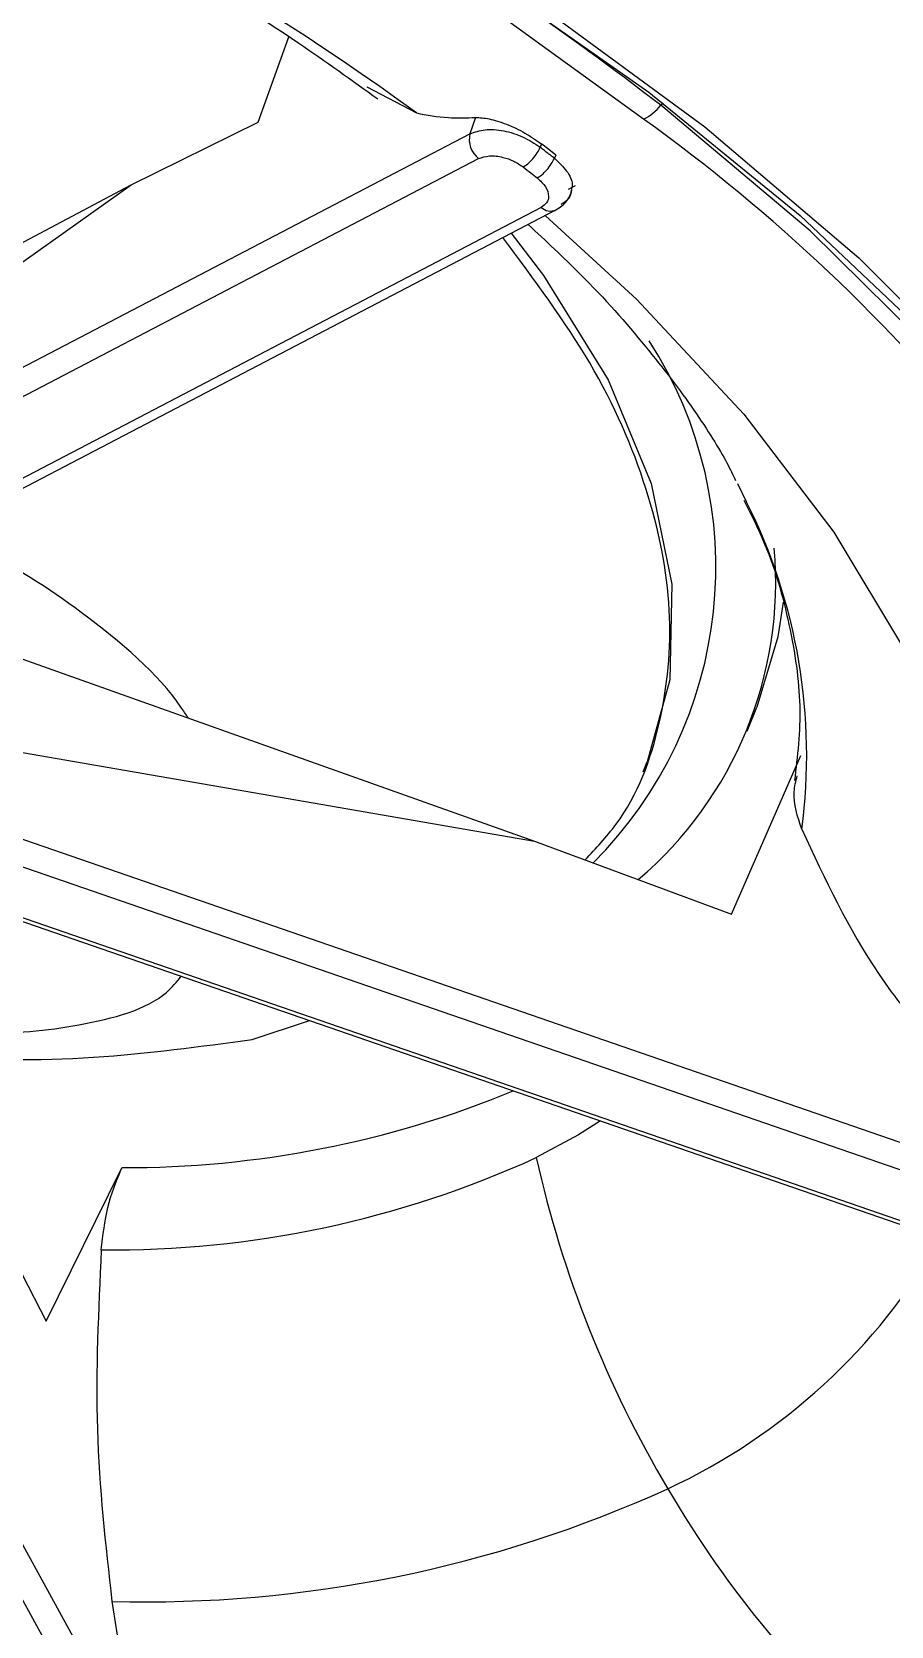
# Model space of a CAD drawing. Extents: x 0 to 84, y -21 to 126.
# Drawn here: x 28.902 to 29.427, y 60.711 to 61.684 of the extents above; entities that cross this region are included whole.
import ezdxf

# ---------------------------------------------------------------- set-up
doc = ezdxf.new("R2010")
doc.units = 0
doc.header["$MEASUREMENT"] = 0
doc.layers.add('1', color=4, linetype='Continuous')

# ---------------------------------------------------------------- blocks, each defined once
blk = doc.blocks.new('PRODIGY')
at = {"layer": '1', "color": 3, "linetype": 'Continuous', "lineweight": 25}
for p, q in [((29.04044, 61.62869), (29.05928, 61.68075)), ((29.10684, 61.65029), (29.13711, 61.63433)), ((29.28751, 61.64048), (29.28628, 61.63902)), ((28.96303, 61.59046), (29.04044, 61.62869)), ((29.17324, 61.6316), (29.16979, 61.62166)), ((28.68892, 61.37061), (29.16979, 61.62166)), ((29.21268, 61.61338), (29.21356, 61.61537)), ((29.21789, 61.61201), (29.21356, 61.61537)), ((28.69424, 61.35541), (29.1751, 61.60646)), ((29.2222, 61.60863), (29.21789, 61.61201)), ((29.22219, 61.60864), (29.22131, 61.60665)), ((28.73187, 61.42642), (28.96303, 61.59046)), ((28.73417, 61.46911), (28.96303, 61.59046)), ((29.23393, 61.58987), (29.22968, 61.58759)), ((29.21328, 61.5767), (28.73241, 61.32564)), ((28.7414, 61.3241), (29.22226, 61.57515)), ((29.33317, 61.40823), (29.33864, 61.39687)), ((28.84246, 61.32033), (29.20921, 61.18982)), ((29.33893, 61.25711), (29.34488, 61.27156)), ((28.85842, 61.25063), (29.20921, 61.18982)), ((29.27553, 61.23225), (29.27801, 61.23826)), ((29.32938, 61.1453), (29.37183, 61.24215)), ((28.79731, 61.2253), (29.54154, 60.96839)), ((28.79225, 61.21023), (29.53648, 60.95332)), ((29.20921, 61.18982), (29.32938, 61.1453)), ((28.78377, 61.17985), (29.528, 60.92294)), ((29.52843, 60.92498), (28.7842, 61.18189)), ((28.67642, 61.12843), (28.94626, 60.63622)), ((28.69031, 61.13683), (28.96016, 60.64463)), ((29.03685, 61.0689), (29.0719, 61.08039)), ((28.91122, 60.89687), (28.9567, 60.98917)), ((28.9567, 60.98917), (28.95744, 60.99066)), ((28.86847, 60.97962), (28.91122, 60.89687))]:
    blk.add_line(p, q, dxfattribs=at)
at = {"layer": '1', "color": 3, "linetype": 'Continuous', "lineweight": 25, "flags": 128}
for points in [[(28.34736, 62.03556), (28.47473, 62.01332), (28.60339, 61.98175), (28.73172, 61.94123), (28.85811, 61.89228), (28.98096, 61.83551), (29.09874, 61.77164), (29.20996, 61.70148), (29.31322, 61.62589), (29.40723, 61.54584), (29.4908, 61.46232), (29.56287, 61.3764), (29.62256, 61.28915), (29.65708, 61.22682)], [(29.27579, 61.63057), (29.17708, 61.70198), (29.07092, 61.76819), (28.95864, 61.82835), (28.84164, 61.88171), (28.72141, 61.92759), (28.59945, 61.96543), (28.4773, 61.99474), (28.35649, 62.01516), (28.23854, 62.02642), (28.12494, 62.0284), (28.01712, 62.02105), (27.91642, 62.00448), (27.82412, 61.97889), (27.79766, 61.96928)], [(28.35182, 62.03073), (28.47332, 62.00967), (28.59605, 61.97999), (28.71858, 61.94205), (28.83947, 61.89629), (28.95731, 61.84324), (29.07071, 61.78353), (29.17835, 61.71786), (29.27896, 61.64699), (29.37136, 61.57177), (29.45447, 61.49306), (29.52732, 61.41179), (29.58905, 61.32892), (29.63894, 61.24542), (29.6764, 61.16227), (29.70099, 61.08043), (29.71243, 61.00088), (29.71058, 60.92453), (29.69546, 60.8523), (29.68732, 60.82882)], [(29.64408, 60.81282), (29.65868, 60.84273), (29.68113, 60.91294), (29.68981, 60.9879), (29.68461, 61.06668), (29.66559, 61.14829), (29.63298, 61.2317), (29.58722, 61.31587), (29.52885, 61.39972), (29.45863, 61.48222), (29.37743, 61.56232), (29.28628, 61.63902)], [(29.21576, 61.57175), (29.27137, 61.52074), (29.33698, 61.45042), (29.39199, 61.37839), (29.43561, 61.30567), (29.4672, 61.23333), (29.48631, 61.1624), (29.49267, 61.09391), (29.48618, 61.02885)], [(29.19493, 61.56088), (29.21458, 61.53514), (29.25405, 61.47145), (29.28041, 61.40817), (29.29307, 61.3467), (29.29175, 61.28843), (29.27801, 61.23826)], [(29.36093, 61.33566), (29.35777, 61.31456), (29.34488, 61.27156)], [(29.24946, 61.01909), (29.23603, 61.01073), (29.21024, 60.99675)]]:
    blk.add_lwpolyline(points, dxfattribs=at)
at = {"layer": '1', "color": 3, "linetype": 'Continuous', "lineweight": 25}
for centre, radius, start, end in [((28.20331, 60.3572), 1.5821, 53.82705, 85.60592), ((28.11616, 60.1215), 1.91625, 52.36523, 65.69907), ((29.26062, 61.66013), 0.03323, 297.17003, 320.55787), ((28.64314, 60.74971), 1.08451, 23.42642, 54.31336), ((29.18404, 61.61812), 0.01469, 166.0233, 232.51741), ((29.21895, 61.58278), 0.00832, 227.00941, 293.49891), ((29.06497, 61.35705), 0.25491, 314.9249, 32.85532), ((29.03202, 61.24251), 0.34329, 352.40582, 26.72132), ((29.11776, 61.3481), 0.23867, 310.41286, 4.93131), ((28.96004, 61.60983), 0.61918, 269.75888, 292.42352), ((28.95155, 61.56257), 0.62216, 269.37594, 294.57031), ((29.88916, 61.14937), 0.69586, 192.66971, 210.65019), ((29.05465, 62.43957), 1.89373, 232.14182, 268.86815), ((29.13392, 61.13209), 0.37203, 294.89271, 330.24973), ((28.97181, 61.49588), 0.77029, 268.47044, 294.44072), ((29.85858, 61.12742), 0.65837, 210.36371, 229.02363)]:
    blk.add_arc(centre, radius, start, end, dxfattribs=at)
for points, knots in [([(27.63085, 64.22067), (27.64797, 64.21116), (27.70239, 64.18096), (27.81396, 64.11856), (27.9699, 64.03039), (28.1373, 63.93423), (28.35738, 63.80574), (28.62411, 63.64599), (28.94611, 63.44417), (29.20866, 63.27023), (29.41531, 63.12741), (29.56918, 63.01831), (29.7218, 62.90759), (29.9237, 62.75796), (30.17194, 62.56796), (30.41941, 62.3672), (30.60316, 62.20764), (30.73818, 62.08408), (30.85955, 61.96624), (31.02177, 61.79649), (31.16618, 61.62288), (31.28781, 61.44341), (31.36549, 61.30629), (31.42693, 61.16856), (31.47067, 61.03175), (31.49133, 60.92177), (31.4995, 60.83415), (31.50123, 60.77063), (31.49862, 60.70576), (31.49287, 60.65097), (31.48521, 60.60314), (31.4773, 60.5635), (31.47076, 60.53752), (31.46749, 60.52453)], [0, 0, 0, 0, 0.009273, 0.02948, 0.060596, 0.094292, 0.121271, 0.182001, 0.242883, 0.304042, 0.334782, 0.365644, 0.396631, 0.427703, 0.489951, 0.552125, 0.588013, 0.614302, 0.646861, 0.67689, 0.740233, 0.772375, 0.804814, 0.837493, 0.870307, 0.903098, 0.918036, 0.93572, 0.951225, 0.968028, 0.978692, 0.98935, 1, 1, 1, 1]), ([(31.0727, 60.73859), (31.07394, 60.74419), (31.07641, 60.75535), (31.07966, 60.77218), (31.08257, 60.78901), (31.0851, 60.80584), (31.08726, 60.82268), (31.08905, 60.83953), (31.09047, 60.85638), (31.09151, 60.87323), (31.09218, 60.89009), (31.09248, 60.90696), (31.09241, 60.92383), (31.09121, 60.96955), (31.08336, 61.04505), (31.05788, 61.15217), (31.01772, 61.26104), (30.96334, 61.37107), (30.89491, 61.48266), (30.78612, 61.63298), (30.62068, 61.82127), (30.39082, 62.04187), (30.13901, 62.25722), (29.87457, 62.46623), (29.64857, 62.63629), (29.46738, 62.76993), (29.28492, 62.90266), (29.09883, 63.03483), (28.90734, 63.16559), (28.70902, 63.29726), (28.50631, 63.42637), (28.29757, 63.55496), (28.15111, 63.64335), (28.01405, 63.72475), (27.88772, 63.79885), (27.75719, 63.87447), (27.62252, 63.95167), (27.53108, 64.00339), (27.48475, 64.02959)], [0, 0, 0, 0, 0.00521, 0.010385, 0.015525, 0.020632, 0.025705, 0.030747, 0.035757, 0.040737, 0.045688, 0.05061, 0.055505, 0.060373, 0.090174, 0.119524, 0.148789, 0.178362, 0.207785, 0.238197, 0.299496, 0.362001, 0.425025, 0.487888, 0.550016, 0.58106, 0.611564, 0.673601, 0.705441, 0.736982, 0.801713, 0.833861, 0.867365, 0.892423, 0.918213, 0.944738, 0.972, 1, 1, 1, 1]), ([(28.36358, 61.92214), (28.37635, 61.92126), (28.41366, 61.91872), (28.48019, 61.91007), (28.56346, 61.8939), (28.65003, 61.87133), (28.73799, 61.84256), (28.82546, 61.80801), (28.91054, 61.76833), (28.99124, 61.72444), (29.05914, 61.68213), (29.09768, 61.65435), (29.11351, 61.64294)], [0, 0, 0, 0, 0.054815, 0.160151, 0.266938, 0.375236, 0.484627, 0.59467, 0.704926, 0.814836, 0.923933, 1, 1, 1, 1]), ([(29.13711, 61.63433), (29.14345, 61.63312), (29.15477, 61.63095), (29.1676, 61.6314), (29.17324, 61.6316)], [0, 0, 0, 0, 0.560149, 1, 1, 1, 1]), ([(29.16979, 61.62166), (29.1727, 61.62269), (29.17852, 61.62474), (29.19033, 61.62389), (29.20256, 61.62011), (29.2093, 61.61562), (29.21268, 61.61338)], [0, 0, 0, 0, 0.2502422, 0.50003, 0.7498095, 1, 1, 1, 1]), ([(29.17324, 61.6316), (29.17581, 61.63149), (29.18087, 61.63126), (29.19189, 61.62781), (29.20355, 61.62238), (29.21024, 61.61769), (29.21356, 61.61537)], [0, 0, 0, 0, 0.261465, 0.513453, 0.758603, 1, 1, 1, 1]), ([(29.1751, 61.60646), (29.17718, 61.60718), (29.18136, 61.60861), (29.18936, 61.60768), (29.19668, 61.60513), (29.20042, 61.60262), (29.20229, 61.60137)], [0, 0, 0, 0, 0.27837, 0.557704, 0.778791, 1, 1, 1, 1]), ([(29.20229, 61.60137), (29.2032, 61.60194), (29.20507, 61.60312), (29.20814, 61.60623), (29.21092, 61.60987), (29.21211, 61.61224), (29.21268, 61.61338)], [0, 0, 0, 0, 0.241116, 0.50002, 0.758903, 1, 1, 1, 1]), ([(29.21084, 61.59471), (29.21175, 61.59527), (29.21365, 61.59643), (29.21674, 61.59952), (29.21954, 61.60314), (29.22073, 61.60551), (29.22131, 61.60665)], [0, 0, 0, 0, 0.241021, 0.500001, 0.758848, 1, 1, 1, 1]), ([(29.217, 61.61002), (29.2162, 61.61065), (29.21476, 61.61177), (29.21332, 61.61289), (29.21268, 61.61338)], [0, 0, 0, 0, 0.560033, 1, 1, 1, 1]), ([(29.22131, 61.60665), (29.22051, 61.60728), (29.21907, 61.6084), (29.21764, 61.60953), (29.217, 61.61002)], [0, 0, 0, 0, 0.560117, 1, 1, 1, 1]), ([(29.22131, 61.60665), (29.22402, 61.60413), (29.22944, 61.59909), (29.23283, 61.59186), (29.23184, 61.5883), (29.2315, 61.58708)], [0, 0, 0, 0, 0.396604, 0.79257, 1, 1, 1, 1]), ([(29.20229, 61.60137), (29.20389, 61.60013), (29.20675, 61.59791), (29.20959, 61.59569), (29.21084, 61.59471)], [0, 0, 0, 0, 0.559894, 1, 1, 1, 1]), ([(29.21084, 61.59471), (29.21275, 61.5929), (29.21659, 61.58926), (29.21819, 61.58374), (29.217, 61.57935), (29.21452, 61.57758), (29.21328, 61.5767)], [0, 0, 0, 0, 0.278695, 0.558038, 0.778945, 1, 1, 1, 1]), ([(29.22119, 61.57468), (29.22254, 61.57539), (29.22523, 61.5768), (29.22837, 61.57982), (29.23078, 61.5833), (29.23163, 61.58592), (29.23205, 61.58723)], [0, 0, 0, 0, 0.249463, 0.49965, 0.750052, 1, 1, 1, 1]), ([(29.2315, 61.58708), (29.23141, 61.58589), (29.23113, 61.58219), (29.22763, 61.57993), (29.22527, 61.5784)], [0, 0, 0, 0, 0.322182, 1, 1, 1, 1]), ([(29.20525, 61.56627), (29.21613, 61.55618), (29.24379, 61.53052), (29.27794, 61.49158), (29.30763, 61.45246), (29.3251, 61.42442), (29.33027, 61.41346), (29.33186, 61.41008)], [0, 0, 0, 0, 0.160863, 0.408975, 0.6525, 0.892538, 1, 1, 1, 1]), ([(29.24004, 61.1784), (29.24666, 61.18546), (29.26935, 61.20964), (29.28794, 61.26111), (29.29511, 61.33011), (29.28024, 61.40468), (29.24688, 61.48178), (29.2089, 61.5328), (29.18994, 61.55827)], [0, 0, 0, 0, 0.076174, 0.261031, 0.445886, 0.630741, 0.815597, 1, 1, 1, 1]), ([(29.33693, 61.39807), (29.34077, 61.39042), (29.3541, 61.36391), (29.36576, 61.32133), (29.37317, 61.2711), (29.36967, 61.2417), (29.3679, 61.22683)], [0, 0, 0, 0, 0.117453, 0.407254, 0.700083, 1, 1, 1, 1]), ([(28.99779, 61.26505), (28.99637, 61.26729), (28.98196, 61.28991), (28.93862, 61.32712), (28.88419, 61.36297), (28.85181, 61.37471), (28.84385, 61.37759)], [0, 0, 0, 0, 0.049977, 0.505254, 0.878505, 1, 1, 1, 1]), ([(29.37229, 61.19715), (29.36975, 61.20479), (29.36608, 61.21587), (29.36872, 61.22654), (29.36954, 61.22984)], [0, 0, 0, 0, 0.690681, 1, 1, 1, 1]), ([(29.37229, 61.19715), (29.38645, 61.16681), (29.41475, 61.10621), (29.46239, 61.05462), (29.48618, 61.02885)], [0, 0, 0, 0, 0.500495, 1, 1, 1, 1]), ([(28.81267, 61.08152), (28.83198, 61.07801), (28.87466, 61.07024), (28.93381, 61.07666), (28.97799, 61.08854), (28.99079, 61.104), (28.99361, 61.10741)], [0, 0, 0, 0, 0.256403, 0.56664, 0.904516, 1, 1, 1, 1]), ([(28.82303, 61.06261), (28.82676, 61.06203), (28.86765, 61.05569), (28.94183, 61.05582), (29.00517, 61.06454), (29.03685, 61.0689)], [0, 0, 0, 0, 0.04777, 0.523883, 1, 1, 1, 1]), ([(28.94477, 60.94045), (28.9458, 60.94934), (28.94786, 60.96714), (28.95376, 60.98181), (28.95671, 60.98916)], [0, 0, 0, 0, 0.49943, 1, 1, 1, 1]), ([(28.94477, 60.94045), (28.94304, 60.90361), (28.93957, 60.83001), (28.94736, 60.76056), (28.95125, 60.72587)], [0, 0, 0, 0, 0.500492, 1, 1, 1, 1]), ([(28.95125, 60.72587), (28.95337, 60.7121), (28.95716, 60.68753), (28.96238, 60.66436), (28.96468, 60.65417)], [0, 0, 0, 0, 0.560163, 1, 1, 1, 1])]:
    blk.add_open_spline(points, degree=3, knots=knots, dxfattribs=at)

msp = doc.modelspace()

# ---------------------------------------------------------------- block references
at = {"layer": '1'}
msp.add_blockref('PRODIGY', (0, 0), dxfattribs=at)

doc.saveas('drawing.dxf')
